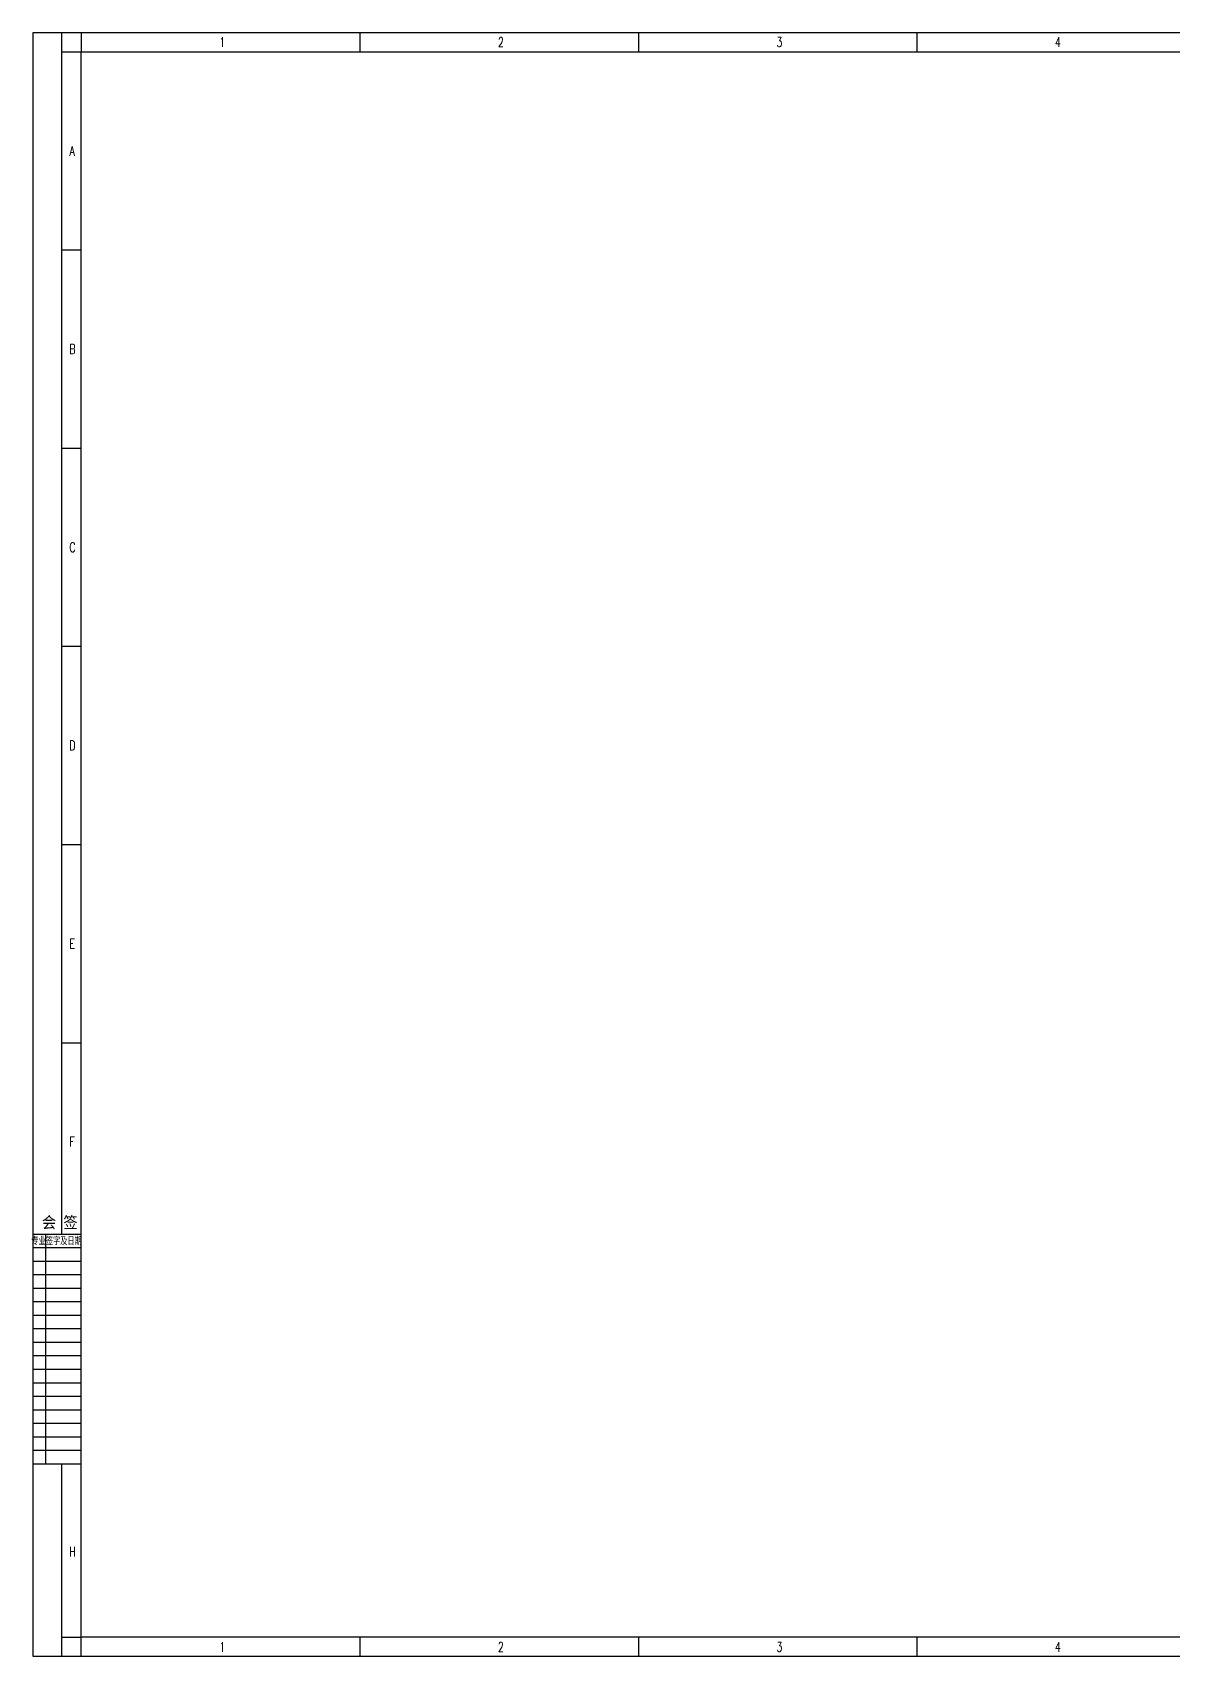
# Model space of a CAD drawing. Header units: inches. Extents: x 1673 to 2862, y 12 to 853.
# Drawn here: x 1673 to 2263, y 12 to 853 of the extents above; entities that cross this region are included whole.
import ezdxf
from ezdxf.enums import TextEntityAlignment as Align

# ---------------------------------------------------------------- set-up
doc = ezdxf.new("R2010")
doc.units = ezdxf.units.IN
doc.header["$MEASUREMENT"] = 0
doc.styles.add('HZ', font='txt_____.ttf', dxfattribs={"width": 0.7, "bigfont": 'HZTXT'})
doc.styles.add('ROMAND', font='romand__.ttf', dxfattribs={"width": 0.7, "bigfont": 'OCHINESE.shx'})

# ---------------------------------------------------------------- blocks, each defined once
blk = doc.blocks.new('会签')
at = {"color": 0}
for p, q in [((3629.69, -1305.73), (3604.69, -1305.73)), ((3611.37, -1424.73), (3611.37, -1305.73)), ((3629.69, -1312.73), (3604.69, -1312.73)), ((3629.69, -1319.73), (3604.69, -1319.73)), ((3629.69, -1326.73), (3604.69, -1326.73)), ((3629.69, -1333.73), (3604.69, -1333.73)), ((3629.69, -1340.73), (3604.69, -1340.73)), ((3629.69, -1347.73), (3604.69, -1347.73)), ((3629.69, -1354.73), (3604.69, -1354.73)), ((3629.69, -1361.73), (3604.69, -1361.73)), ((3629.69, -1368.73), (3604.69, -1368.73)), ((3629.69, -1375.73), (3604.69, -1375.73)), ((3629.69, -1382.73), (3604.69, -1382.73)), ((3629.69, -1389.73), (3604.69, -1389.73)), ((3629.69, -1396.73), (3604.69, -1396.73)), ((3629.69, -1403.73), (3604.69, -1403.73)), ((3629.69, -1410.73), (3604.69, -1410.73)), ((3629.69, -1417.73), (3604.69, -1417.73)), ((3629.69, -1424.73), (3604.69, -1424.73))]:
    blk.add_line(p, q, dxfattribs=at)
for s, height, style, width, p in [('会 签  ', 6, 'HZ', 0.9, (3622.23, -1302.52)), ('专业签字及日期', 3.8, 'ROMAND', 0.7, (3616.9, -1310.89))]:
    blk.add_text(s, height=height, dxfattribs=dict(at, style=style, width=width)).set_placement(p, align=Align.CENTER)

msp = doc.modelspace()

# ---------------------------------------------------------------- linework, layer by layer
at = {"color": 4, "flags": 128}
for points in [[(1673.23, 11.79), (1673.23, 852.79)], [(1673.23, 852.79), (2862.23, 852.79)], [(1698.23, 852.79), (1698.23, 842.79)], [(1842.47, 852.79), (1842.47, 842.79)], [(1986.71, 852.79), (1986.71, 842.79)], [(2130.95, 852.79), (2130.95, 842.79)], [(1688.23, 842.79), (1698.23, 842.79)], [(1842.47, 21.79), (1842.47, 11.79)], [(1986.71, 21.79), (1986.71, 11.79)], [(2130.95, 21.79), (2130.95, 11.79)], [(2862.23, 11.79), (1673.23, 11.79)]]:
    msp.add_lwpolyline(points, dxfattribs=at)
at = {"color": 4}
msp.add_lwpolyline([(1688.23, 230.41), (1688.23, 852.79)], dxfattribs=at)
at = {"flags": 128}
for points in [[(1688.23, 842.79), (1698.23, 842.79)], [(1688.23, 740.16), (1698.23, 740.16)], [(1688.23, 637.54), (1698.23, 637.54)], [(1688.23, 534.91), (1698.23, 534.91)], [(1688.23, 432.29), (1698.23, 432.29)], [(1688.23, 329.66), (1698.23, 329.66)], [(1688.23, 21.79), (1698.23, 21.79)], [(1698.23, 11.79), (1698.23, 21.79)]]:
    msp.add_lwpolyline(points, dxfattribs=at)
msp.add_lwpolyline([(1698.23, 842.79), (2852.15, 842.79), (2852.15, 21.79), (1698.23, 21.79)], close=True)
msp.add_lwpolyline([(1688.23, 11.79), (1688.23, 111.41)])

# ---------------------------------------------------------------- block references
at = {"color": 0}
msp.add_blockref('会签', (-1931.46, 1536.14), dxfattribs=at)

# ---------------------------------------------------------------- texts
at = {"color": 0, "style": 'HZ', "width": 0.7}
for s, p in [('1', (1769.76, 845.29)), ('2', (1914, 845.29)), ('3', (2058.24, 845.29)), ('4', (2202.48, 845.29)), ('A', (1692.08, 788.97)), ('B', (1692.08, 686.34)), ('C', (1692.08, 583.72)), ('D', (1692.08, 481.09)), ('E', (1692.08, 378.47)), ('F', (1692.08, 275.84)), ('H', (1692.08, 63.52)), ('1', (1769.76, 14.29)), ('2', (1914, 14.29)), ('3', (2058.24, 14.29)), ('4', (2202.48, 14.29))]:
    msp.add_text(s, height=5, dxfattribs=at).set_placement(p)

doc.saveas('drawing.dxf')
